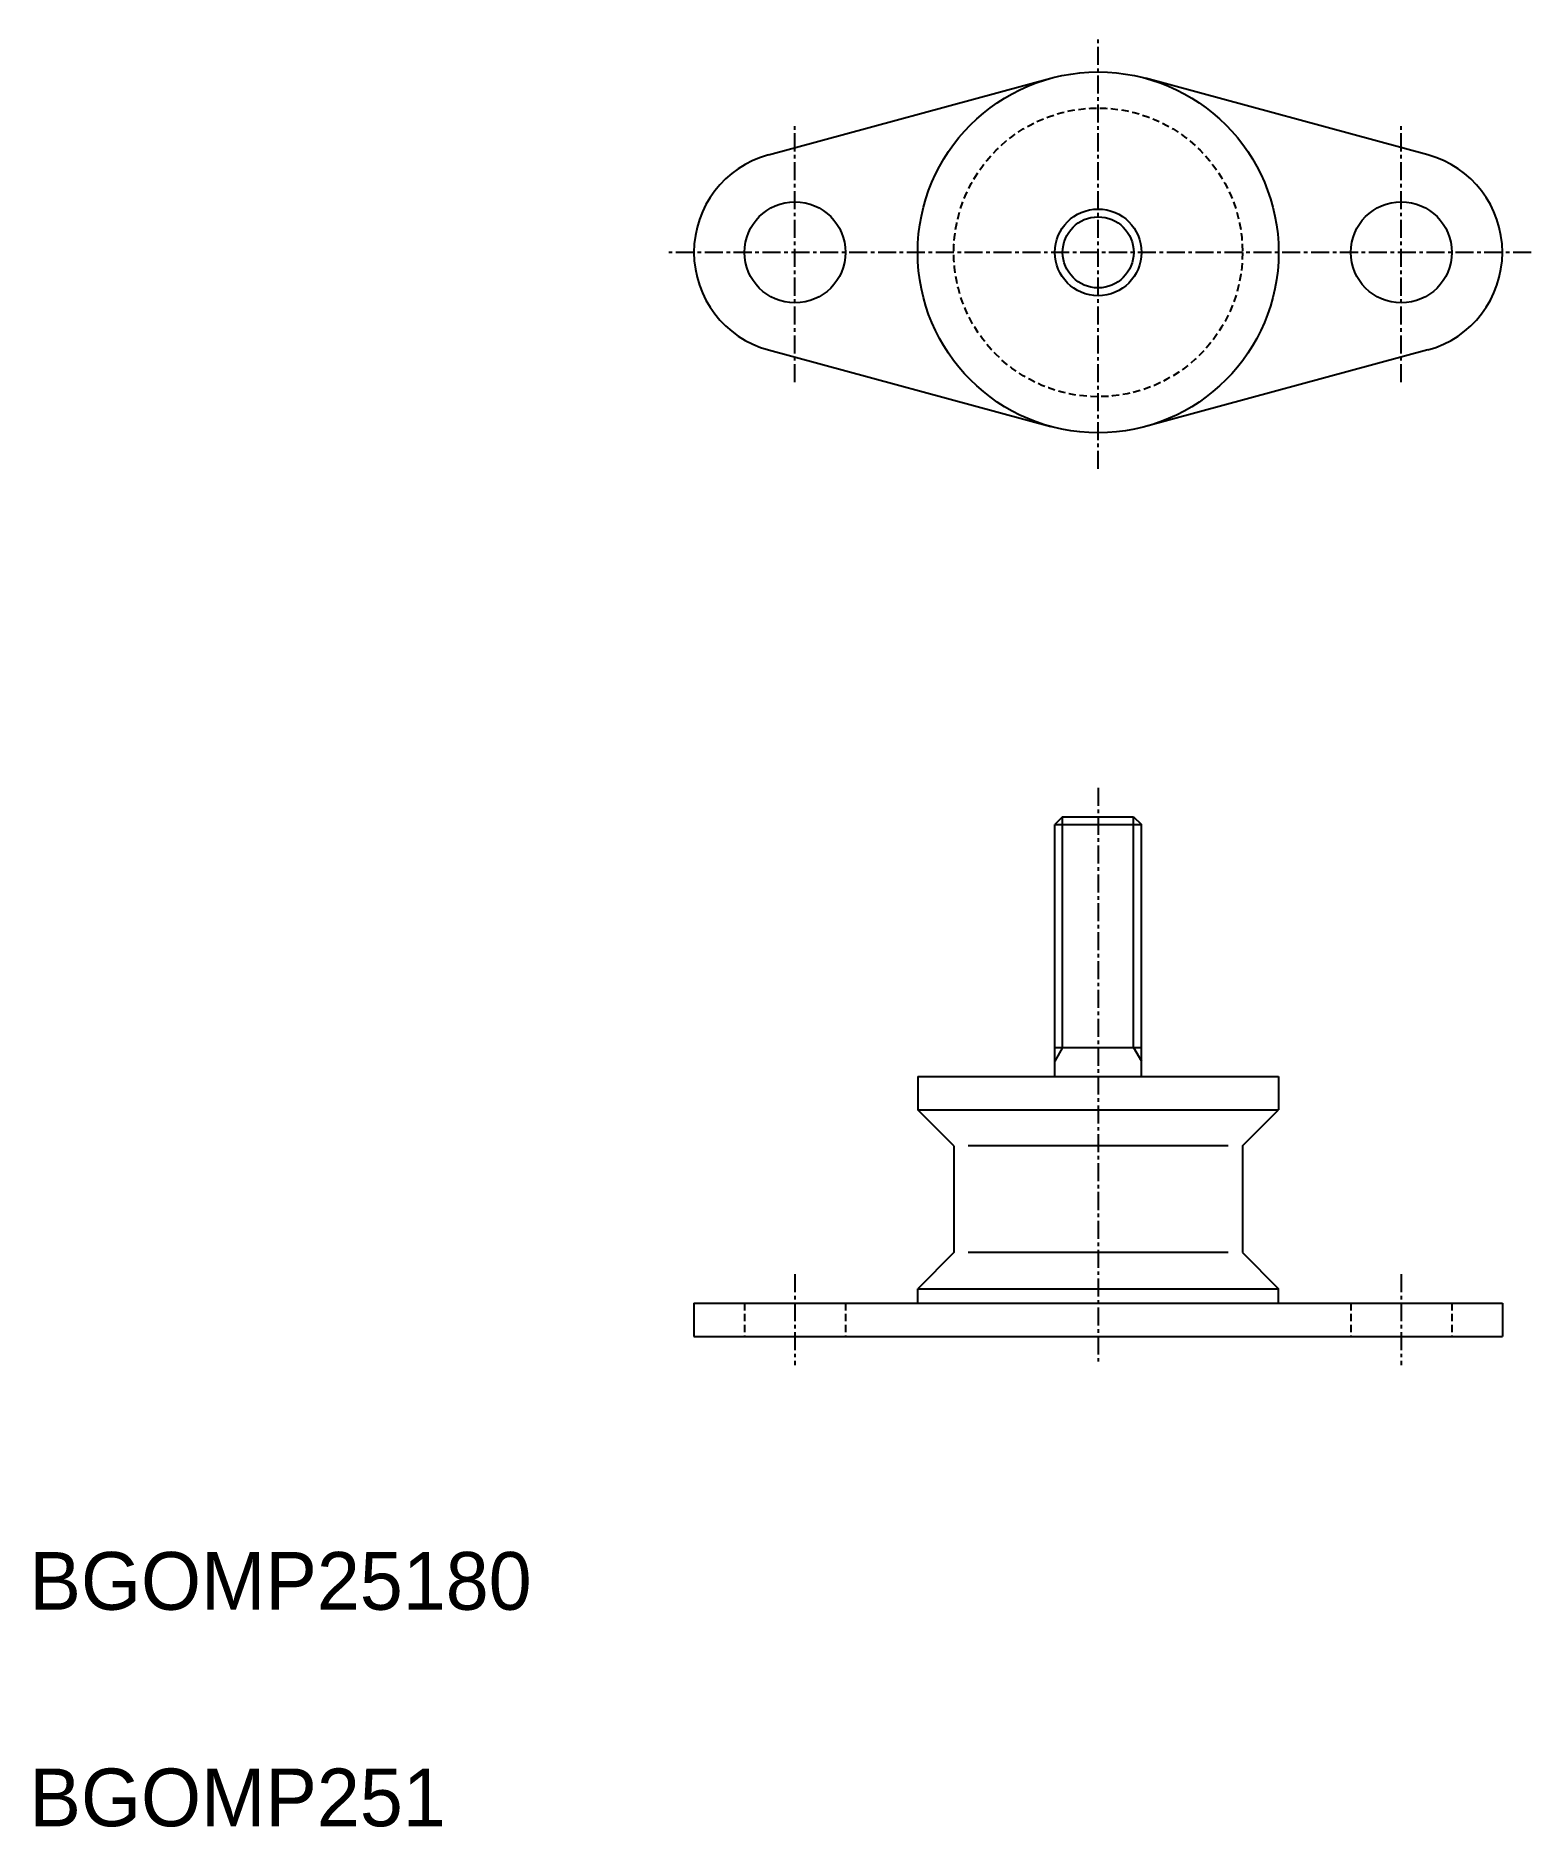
# Model space of a CAD drawing. Extents: x 14 to 117, y 11 to 135.
import ezdxf

# ---------------------------------------------------------------- set-up
doc = ezdxf.new("R2010")
doc.units = 0
doc.linetypes.add('CENTER', pattern=[2, 1.25, -0.25, 0.25, -0.25])
doc.linetypes.add('DASHED', pattern=[0.75, 0.5, -0.25])
doc.layers.get('0').update_dxf_attribs({"linetype": 'CONTINUOUS'})
doc.layers.add('CENTER', color=1, linetype='CENTER')

msp = doc.modelspace()

# ---------------------------------------------------------------- linework, layer by layer
at = {"color": 7, "linetype": 'CONTINUOUS'}
for p, q in [((64.61, 126.66), (84.17, 131.97)), ((110.28, 126.66), (90.72, 131.97)), ((106.45, 119.9), (106.45, 119.9)), ((106.45, 119.9), (106.45, 119.9)), ((106.45, 119.9), (106.45, 119.9)), ((64.61, 113.15), (84.17, 107.84)), ((110.28, 113.15), (90.72, 107.84)), ((84.99, 80.81), (84.45, 80.27)), ((84.99, 80.81), (89.9, 80.81)), ((89.9, 80.81), (90.45, 80.27)), ((84.45, 62.81), (84.45, 80.27)), ((84.45, 80.27), (90.45, 80.27)), ((90.45, 62.81), (90.45, 80.27)), ((84.45, 64.81), (90.45, 64.81)), ((74.95, 62.81), (99.95, 62.81)), ((74.95, 62.81), (99.95, 62.81)), ((74.95, 62.81), (74.95, 60.51)), ((99.95, 62.81), (99.95, 60.51)), ((74.95, 60.51), (99.95, 60.51)), ((77.45, 58.01), (74.95, 60.51)), ((97.45, 58.01), (99.95, 60.51)), ((77.45, 58.01), (77.45, 50.61)), ((96.45, 58.01), (78.45, 58.01)), ((97.45, 58.01), (97.45, 50.61)), ((77.45, 50.61), (74.95, 48.11)), ((96.45, 50.61), (78.45, 50.61)), ((97.45, 50.61), (99.95, 48.11)), ((74.95, 48.11), (99.95, 48.11)), ((74.95, 47.11), (74.95, 48.11)), ((99.95, 47.11), (99.95, 48.11)), ((59.45, 47.11), (115.45, 47.11)), ((59.45, 47.11), (59.45, 44.81)), ((115.45, 47.11), (115.45, 44.81)), ((59.45, 44.81), (115.45, 44.81))]:
    msp.add_line(p, q, dxfattribs=at)
at = {"color": 3, "linetype": 'CONTINUOUS'}
for p, q in [((84.99, 64.81), (84.99, 80.81)), ((89.9, 64.81), (89.9, 80.81)), ((84.99, 64.81), (84.45, 63.88)), ((89.9, 64.81), (90.45, 63.88))]:
    msp.add_line(p, q, dxfattribs=at)
at = {"color": 3, "linetype": 'DASHED'}
for p, q in [((62.95, 47.11), (62.95, 44.81)), ((69.95, 47.11), (69.95, 44.81)), ((104.95, 47.11), (104.95, 44.81)), ((111.95, 47.11), (111.95, 44.81))]:
    msp.add_line(p, q, dxfattribs=at)
at = {"color": 7, "linetype": 'CONTINUOUS'}
for centre, radius in [((87.45, 119.9), 12.5), ((66.45, 119.9), 3.5), ((87.45, 119.9), 3), ((108.45, 119.9), 3.5)]:
    msp.add_circle(centre, radius, dxfattribs=at)
at = {"color": 3, "linetype": 'DASHED'}
msp.add_circle((87.45, 119.9), 10, dxfattribs=at)
at = {"color": 3, "linetype": 'CONTINUOUS'}
msp.add_circle((87.45, 119.9), 2.46, dxfattribs=at)
at = {"color": 7, "linetype": 'CONTINUOUS'}
for centre, start, end in [((66.45, 119.9), 105.1831, 254.8169), ((108.45, 119.9), 285.1831, 74.8169)]:
    msp.add_arc(centre, 7, start, end, dxfattribs=at)
at = {"layer": 'CENTER', "color": 1, "linetype": 'CENTER'}
for p, q in [((87.45, 104.9), (87.45, 134.9)), ((66.45, 110.9), (66.45, 128.9)), ((108.45, 110.9), (108.45, 128.9)), ((117.45, 119.9), (57.45, 119.9)), ((87.45, 82.81), (87.45, 42.81)), ((66.45, 49.11), (66.45, 42.81)), ((108.45, 49.11), (108.45, 42.81))]:
    msp.add_line(p, q, dxfattribs=at)

# ---------------------------------------------------------------- texts
at = {"color": 7, "linetype": 'CONTINUOUS'}
for s, p in [('BGOMP25180', (13.42, 25.87)), ('BGOMP251', (13.42, 10.87))]:
    msp.add_text(s, height=4, dxfattribs=at).set_placement(p)

doc.saveas('drawing.dxf')
